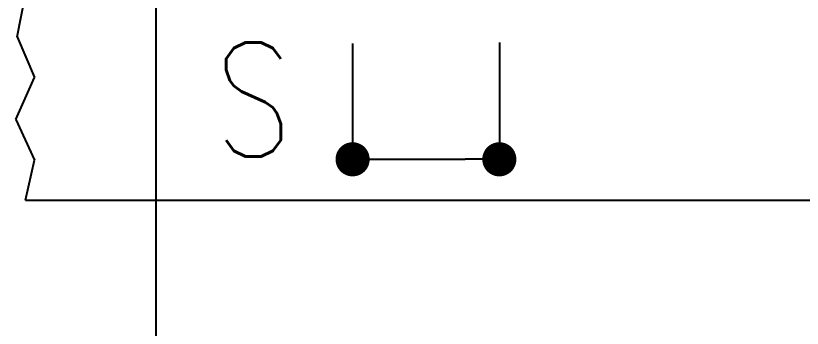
# Model space of a CAD drawing. Extents: x -668440 to 1010955, y -1678500 to 210463.
# Drawn here: x 483892 to 490101, y -20869 to -18402 of the extents above; entities that cross this region are included whole.
import ezdxf
from ezdxf.enums import TextEntityAlignment as Align

# ---------------------------------------------------------------- set-up
doc = ezdxf.new("R2010")
doc.units = 0
doc.header["$MEASUREMENT"] = 0
doc.layers.get('0').update_dxf_attribs({"color": 3, "linetype": 'CONTINUOUS'})
doc.layers.add('99_レイアウト枠', color=251, linetype='CONTINUOUS', plot=False)
doc.layers.add('s小梁', color=7, linetype='CONTINUOUS')
doc.layers.add('注記', color=3, linetype='CONTINUOUS')
doc.styles.add('S020', font='simplex.shx', dxfattribs={"width": 0.8, "height": 100, "bigfont": 'extfont2.shx'})

# ---------------------------------------------------------------- blocks, each defined once
blk = doc.blocks.new('_DOT')
at = {"color": 0, "linetype": 'ByBlock'}
blk.add_line((-0.5, 0), (-1, 0), dxfattribs=at)
at = {"color": 0, "linetype": 'ByBlock', "const_width": 0.5}
blk.add_lwpolyline([(-0.25, 0, 1), (0.25, 0, 1)], format="xyb", close=True, dxfattribs=at)
blk = doc.blocks.new('ウェブクランプ工法設計指針')
at = {"layer": '注記'}
for p, q in [((806091.57364, 11133.79312), (806101.65187, 11186.45151)), ((806091.57364, 11133.79312), (806113.02874, 11083.08271)), ((806510.89312, 11125.5038), (806510.89312, 10980.59742)), ((806694.37712, 11126.579), (806694.37712, 10980.59742)), ((806089.62329, 11030.42313), (806113.02874, 11083.08271)), ((806089.62329, 11030.42313), (806113.02874, 10979.71272)), ((806101.65187, 10929.30603), (806113.02874, 10979.71272)), ((806553.58612, 10980.59742), (806651.68412, 10980.59742)), ((806101.65187, 10929.30603), (807379.32151, 10929.30603))]:
    blk.add_line(p, q, dxfattribs=at)
at = {"layer": '注記', "xscale": 42.693, "yscale": 42.693, "zscale": 42.693, "rotation": 180}
blk.add_blockref('_DOT', (806510.89312, 10980.59742), dxfattribs=at)
at = {"layer": '注記', "xscale": 42.693, "yscale": 42.693, "zscale": 42.693}
blk.add_blockref('_DOT', (806694.37712, 10980.59742), dxfattribs=at)
at = {"layer": '注記', "style": 'S020', "width": 0.8}
blk.add_text('S', height=142.31, dxfattribs=at).set_placement((806386.78369, 11055.3581), align=Align.MIDDLE)

msp = doc.modelspace()

# ---------------------------------------------------------------- linework, layer by layer
at = {"layer": '99_レイアウト枠'}
msp.add_line((484999.99995, -137250), (484999.99995, -4750), dxfattribs=at)

# ---------------------------------------------------------------- block references
at = {"layer": 's小梁', "xscale": 6.312500000000052, "yscale": 6.312500000000052, "zscale": 6.312500000000052}
msp.add_blockref('ウェブクランプ工法設計指針', (-4604548.99347, -88850), dxfattribs=at)

doc.saveas('drawing.dxf')
